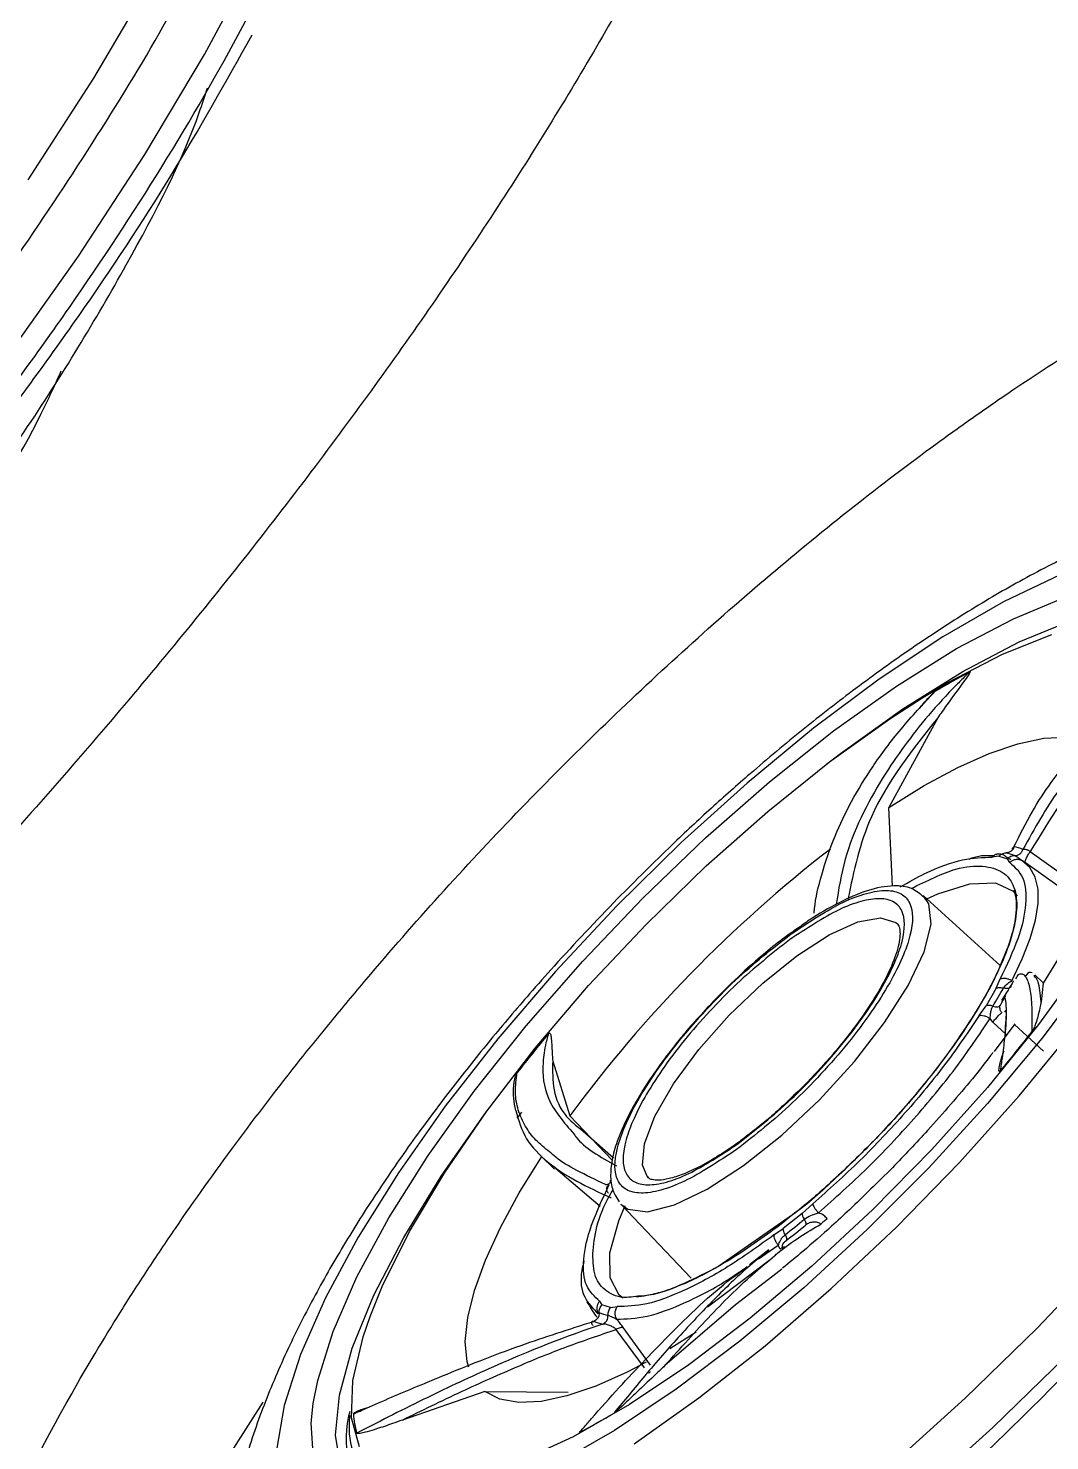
# Model space of a CAD drawing. Header units: inches. Extents: x 2 to 86, y -22 to 129.
# Drawn here: x 71.244 to 72.429, y 15.143 to 16.782 of the extents above; entities that cross this region are included whole.
import ezdxf

# ---------------------------------------------------------------- set-up
doc = ezdxf.new("R2010")
doc.units = ezdxf.units.IN
doc.header["$MEASUREMENT"] = 0
doc.layers.add('1', color=4, linetype='Continuous')
doc.layers.add('BDIM_CYAN', color=4, linetype='Continuous')

# ---------------------------------------------------------------- blocks, each defined once
blk = doc.blocks.new('2020 HS PILLOW')
at = {"layer": '1', "color": 2}
for points, knots in [([(5.8034, -0.0127), (5.5758, -0.0117), (5.1207, -0.0097), (4.4379, -0.0073), (3.7551, -0.0052), (3.0724, -0.0034), (2.3896, -0.0021), (1.7069, -0.001), (1.0241, -0.0003), (0.3414, 0), (-0.3414, 0), (-1.0241, -0.0003), (-1.7069, -0.001), (-2.3896, -0.0021), (-3.0724, -0.0034), (-3.7551, -0.0052), (-4.4379, -0.0073), (-5.1207, -0.0097), (-5.5758, -0.0117), (-5.8034, -0.0127)], [0, 0, 0, 0, 0.058824, 0.117648, 0.176472, 0.235295, 0.294119, 0.352942, 0.411765, 0.470588, 0.529412, 0.588235, 0.647058, 0.705881, 0.764705, 0.823528, 0.882352, 0.941176, 1, 1, 1, 1]), ([(5.8027, -0.0093), (4.0523, -0.005), (0.1838, 0.0045), (-3.6846, -0.0044), (-5.8027, -0.0093)], [0, 0, 0, 0, 0.452479, 1, 1, 1, 1]), ([(-5.1105, -0.9929), (-5.0125, -0.992), (-4.8162, -0.9901), (-4.5213, -0.9874), (-4.2256, -0.9849), (-3.929, -0.9826), (-3.6317, -0.9804), (-3.3335, -0.9784), (-3.0345, -0.9766), (-2.7347, -0.9749), (-2.4341, -0.9734), (-2.1327, -0.9721), (-1.8304, -0.9709), (-1.5274, -0.9699), (-1.2235, -0.9691), (-0.9188, -0.9685), (-0.6132, -0.968), (-0.3069, -0.9677), (0.0908, -0.9676), (0.5785, -0.9679), (1.1551, -0.9689), (1.7288, -0.9705), (2.2996, -0.9727), (2.8674, -0.9755), (3.4323, -0.979), (3.9943, -0.983), (4.5534, -0.9876), (4.9251, -0.9912), (5.1105, -0.9929)], [0, 0, 0, 0, 0.028776, 0.057631, 0.086566, 0.11558, 0.144673, 0.173846, 0.203098, 0.232429, 0.26184, 0.291331, 0.320902, 0.350552, 0.380282, 0.410091, 0.439981, 0.46995, 0.5, 0.556693, 0.613101, 0.669223, 0.725062, 0.780616, 0.835887, 0.890874, 0.945579, 1, 1, 1, 1]), ([(5.1101, -1.4421), (5.0128, -1.4412), (4.8181, -1.4394), (4.5261, -1.4369), (4.2341, -1.4345), (3.9421, -1.4324), (3.6501, -1.4303), (3.3581, -1.4285), (3.0661, -1.4267), (2.7741, -1.4252), (2.4821, -1.4238), (2.1901, -1.4225), (1.8981, -1.4214), (1.606, -1.4205), (1.314, -1.4197), (1.022, -1.4191), (0.73, -1.4186), (0.438, -1.4183), (0.146, -1.4182), (-0.146, -1.4182), (-0.438, -1.4183), (-0.73, -1.4186), (-1.022, -1.4191), (-1.314, -1.4197), (-1.606, -1.4205), (-1.8981, -1.4214), (-2.1901, -1.4225), (-2.4821, -1.4238), (-2.7741, -1.4252), (-3.0661, -1.4267), (-3.3581, -1.4285), (-3.6501, -1.4303), (-3.9421, -1.4324), (-4.2341, -1.4345), (-4.5261, -1.4369), (-4.8181, -1.4394), (-5.0128, -1.4412), (-5.1101, -1.4421)], [0, 0, 0, 0, 0.028576, 0.05715, 0.085725, 0.114298, 0.142871, 0.171443, 0.200015, 0.228587, 0.257158, 0.285728, 0.314298, 0.342868, 0.371438, 0.400008, 0.428577, 0.457146, 0.485715, 0.514285, 0.542854, 0.571423, 0.599992, 0.628562, 0.657132, 0.685702, 0.714272, 0.742842, 0.771413, 0.799985, 0.828557, 0.857129, 0.885702, 0.914275, 0.94285, 0.971424, 1, 1, 1, 1])]:
    blk.add_open_spline(points, degree=3, knots=knots, dxfattribs=at)
blk = doc.blocks.new('2020 RHYTHM')
at = {"layer": 'BDIM_CYAN', "color": 3}
for p, q in [((69.9253, 14.9964), (69.8686, 14.8925)), ((69.873, 14.8012), (69.8686, 14.8925)), ((69.9963, 14.8358), (69.9883, 14.8348)), ((69.9963, 14.8358), (70.0061, 14.8327)), ((70.0088, 14.8286), (70.0061, 14.8327)), ((70.0272, 14.8283), (70.0228, 14.8309)), ((70.0782, 14.792), (70.0272, 14.8283)), ((70.0326, 14.8412), (70.0851, 14.804)), ((69.9977, 14.7091), (69.9085, 14.7902)), ((69.8786, 14.7575), (69.8798, 14.7562)), ((70.0375, 14.6966), (70.0369, 14.6975)), ((70.0476, 14.6889), (70.0378, 14.6984)), ((69.9932, 14.6828), (69.9813, 14.6623)), ((69.9932, 14.6828), (69.9977, 14.6935)), ((70.0474, 14.6886), (70.0452, 14.6671)), ((69.9732, 14.651), (69.9813, 14.6623)), ((69.9893, 14.6436), (69.986, 14.6475)), ((69.9962, 14.6612), (69.9958, 14.6615)), ((70.0047, 14.6292), (69.9893, 14.6436)), ((70.0149, 14.6416), (69.9907, 14.6094)), ((70.0143, 14.6409), (70.0479, 14.6097)), ((69.4787, 14.5981), (69.4987, 14.5347)), ((69.548, 14.4831), (69.4987, 14.5347)), ((69.5173, 14.5144), (69.5494, 14.4861)), ((69.4646, 14.4889), (69.4808, 14.4729)), ((69.482, 14.4742), (69.5336, 14.4301)), ((69.59, 14.4628), (69.5882, 14.4647)), ((69.5579, 14.4323), (69.6394, 14.3464)), ((69.757, 14.4201), (69.6715, 14.3603)), ((69.7679, 14.4213), (69.7462, 14.4039)), ((69.7679, 14.4213), (69.7804, 14.4328)), ((69.7354, 14.3966), (69.7462, 14.4039)), ((69.7726, 14.409), (69.7748, 14.4099)), ((69.7294, 14.3792), (69.7068, 14.3621)), ((69.7175, 14.369), (69.7404, 14.3847)), ((69.7425, 14.3803), (69.7404, 14.3847)), ((69.6581, 14.3133), (69.731, 14.3682)), ((69.5332, 14.3198), (69.5359, 14.3157)), ((69.5315, 14.3054), (69.5327, 14.3066)), ((69.5457, 14.3126), (69.5359, 14.3157)), ((69.5457, 14.3126), (69.5537, 14.3136)), ((69.6908, 14.3156), (69.6089, 14.2451)), ((69.5854, 14.2423), (69.5525, 14.287)), ((69.5923, 14.2455), (69.5603, 14.2891)), ((69.645, 14.2838), (69.6145, 14.2647)), ((69.4002, 14.2152), (69.3044, 14.1819)), ((69.4002, 14.2152), (69.4965, 14.2143))]:
    blk.add_line(p, q, dxfattribs=at)
at = {"layer": 'BDIM_CYAN', "color": 3, "flags": 128}
for points in [[(68.8704, 15.6205), (68.9464, 15.7383), (69.0141, 15.8538), (69.0733, 15.9659), (69.1232, 16.0739), (69.1637, 16.177), (69.1944, 16.2744), (69.215, 16.3652), (69.2254, 16.4489), (69.2255, 16.5249), (69.2153, 16.5924), (69.1949, 16.651), (69.1645, 16.7004), (69.1242, 16.74), (69.0744, 16.7695), (69.0155, 16.7889), (68.9552, 16.7974)], [(68.8439, 15.4124), (68.9286, 15.5318), (69.0057, 15.6499), (69.0747, 15.7657), (69.1352, 15.8784), (69.1865, 15.9871), (69.2285, 16.091), (69.2606, 16.1893), (69.2827, 16.2811), (69.2947, 16.366), (69.2963, 16.4431), (69.2877, 16.5119), (69.2688, 16.5719), (69.2399, 16.6227), (69.2163, 16.6499)], [(70.4745, 15.2472), (70.5021, 15.2352), (70.5295, 15.2106), (70.5471, 15.1763), (70.5546, 15.1328), (70.5519, 15.0806), (70.5391, 15.0205), (70.5163, 14.9533), (70.4839, 14.8799), (70.4423, 14.8015), (70.3921, 14.7191), (70.3341, 14.6338), (70.2689, 14.5469), (70.1976, 14.4595), (70.1212, 14.373), (70.0406, 14.2884), (69.9571, 14.2071), (69.8718, 14.1301), (69.7859, 14.0585), (69.7007, 13.9934), (69.6172, 13.9356), (69.5367, 13.886)], [(69.5731, 14.1544), (69.6483, 14.2075), (69.725, 14.2678), (69.8019, 14.3343), (69.8775, 14.4056), (69.9506, 14.4806), (70.0198, 14.558), (70.0839, 14.6362)], [(70.0673, 15.1622), (70.0017, 15.1309), (69.9313, 15.0903), (69.8574, 15.0411), (69.7812, 14.9843), (69.7043, 14.9208), (69.6279, 14.8517), (69.5533, 14.7784), (69.482, 14.702), (69.4152, 14.6241), (69.3541, 14.5458), (69.2997, 14.4688), (69.2531, 14.3942), (69.2151, 14.3236), (69.1863, 14.258), (69.1673, 14.1988), (69.1584, 14.1468)], [(69.9472, 15.0767), (70.013, 15.1113), (70.0733, 15.1362), (70.1269, 15.151), (70.1728, 15.1552), (70.2102, 15.1489), (70.2382, 15.1322), (70.2564, 15.1054), (70.2643, 15.069), (70.2647, 15.0568)], [(69.7963, 14.9427), (69.8124, 14.9551), (69.8848, 15.0068), (69.9544, 15.0503), (70.0196, 15.0846), (70.0793, 15.109), (70.1322, 15.1231), (70.1771, 15.1265), (70.2133, 15.1191), (70.2305, 15.1096)], [(69.9082, 15.02), (69.9372, 15.0373), (70.0003, 15.0701), (70.0577, 15.093)], [(70.0947, 14.7129), (70.0421, 14.6407), (69.9829, 14.5678), (69.9185, 14.4957), (69.8502, 14.4261), (69.7794, 14.3603), (69.7078, 14.2999), (69.6367, 14.246), (69.5677, 14.1998), (69.5023, 14.1624), (69.4419, 14.1345)], [(69.2545, 14.1507), (69.2455, 14.1846), (69.247, 14.2276), (69.2589, 14.2786), (69.2669, 14.302)], [(69.201, 14.2012), (69.2062, 14.2278), (69.224, 14.2847), (69.2517, 14.348), (69.2888, 14.4165), (69.3344, 14.4887), (69.3878, 14.5634), (69.4479, 14.6391), (69.5135, 14.7142), (69.5833, 14.7874), (69.6561, 14.8572), (69.7303, 14.9222), (69.8045, 14.9812), (69.8773, 15.033), (69.9472, 15.0767)], [(70.2647, 15.0568), (70.2619, 15.0237), (70.2492, 14.9704), (70.2264, 14.9101), (70.1939, 14.8441), (70.1525, 14.7736), (70.1028, 14.6999), (70.046, 14.6246), (69.983, 14.549), (69.9151, 14.4746), (69.8436, 14.403), (69.77, 14.3354), (69.6956, 14.2733), (69.6219, 14.2177), (69.5504, 14.1699), (69.4823, 14.1306), (69.4191, 14.1008), (69.362, 14.0809), (69.3121, 14.0714), (69.277, 14.0714)], [(69.2669, 14.302), (69.281, 14.3367), (69.3127, 14.4006), (69.3535, 14.469), (69.4024, 14.5403), (69.4585, 14.6131), (69.5204, 14.6858), (69.587, 14.7568), (69.6567, 14.8247), (69.7281, 14.8879), (69.7997, 14.9453), (69.8699, 14.9954), (69.9082, 15.02)], [(69.8686, 14.8925), (69.9096, 14.9178), (69.9485, 14.9387), (69.985, 14.955), (70.0183, 14.9664), (70.0482, 14.9727), (70.0743, 14.974), (70.0961, 14.9701), (70.0978, 14.9695)], [(70.1267, 14.9459), (70.134, 14.9269), (70.1362, 14.9033), (70.1334, 14.8756), (70.1256, 14.844), (70.1129, 14.809), (70.0955, 14.7711), (70.0735, 14.7308), (70.0474, 14.6886)], [(69.5634, 13.848), (69.6449, 13.8983), (69.7294, 13.9568), (69.8158, 14.0228), (69.9028, 14.0953), (69.9892, 14.1733), (70.0737, 14.2557), (70.1553, 14.3413), (70.2328, 14.429), (70.305, 14.5175), (70.371, 14.6055), (70.4298, 14.6919), (70.4807, 14.7754), (70.5228, 14.8549), (70.5386, 14.8887)], [(70.0113, 14.6914), (70.0234, 14.7167), (70.0326, 14.7403), (70.0387, 14.7618), (70.0418, 14.781), (70.0417, 14.7977), (70.0385, 14.8117), (70.0321, 14.8228), (70.0228, 14.8309)], [(69.9126, 14.7865), (69.9253, 14.7921), (69.9627, 14.8038), (69.9924, 14.8049), (70.0129, 14.7954), (70.0176, 14.7899)], [(69.5579, 14.4323), (69.5657, 14.4267), (69.5886, 14.4236), (69.6199, 14.4314), (69.6578, 14.4496), (69.7001, 14.4771), (69.7444, 14.5124), (69.7881, 14.5534), (69.8286, 14.5978), (69.8636, 14.6429), (69.8911, 14.6861), (69.9094, 14.7249), (69.9176, 14.7571), (69.915, 14.7808), (69.9085, 14.7902)], [(69.5882, 14.4647), (69.5829, 14.4776), (69.5851, 14.5023), (69.5973, 14.5344), (69.6189, 14.5717), (69.6483, 14.6117), (69.6836, 14.6515), (69.7223, 14.6886), (69.7618, 14.7203), (69.7994, 14.7446), (69.8326, 14.7597), (69.859, 14.7646), (69.8769, 14.759), (69.8786, 14.7575)], [(69.2526, 14.0956), (69.2497, 14.0984), (69.2332, 14.1265), (69.227, 14.1642), (69.2314, 14.2108), (69.2463, 14.2654), (69.2713, 14.3267), (69.3059, 14.3936), (69.3495, 14.4646), (69.4011, 14.5385), (69.4032, 14.5413)], [(69.4427, 14.5389), (69.4394, 14.5347), (69.4371, 14.5319)], [(69.3813, 14.2431), (69.3796, 14.2494), (69.3774, 14.273), (69.3802, 14.3007), (69.388, 14.3323), (69.4007, 14.3673), (69.4181, 14.4052), (69.44, 14.4455), (69.4662, 14.4877)], [(69.5605, 14.3232), (69.5558, 14.3269), (69.5452, 14.3467), (69.5451, 14.3758), (69.5555, 14.4131), (69.5629, 14.4308)], [(69.7445, 14.3571), (69.7342, 14.3489), (69.6908, 14.3156)], [(69.587, 14.249), (69.565, 14.2376), (69.5286, 14.2213), (69.4952, 14.2099), (69.4653, 14.2036), (69.4393, 14.2023), (69.4175, 14.2062), (69.4002, 14.2152)], [(69.1425, 14.2027), (69.1086, 14.1493), (69.0535, 14.055), (69.0073, 13.9652), (68.9703, 13.8805), (68.9431, 13.8021), (68.9258, 13.7306), (68.9187, 13.6669), (68.9219, 13.6116), (68.9352, 13.5654), (68.9587, 13.5286), (68.9758, 13.5126)], [(69.277, 14.0714), (69.2704, 14.0724), (69.2376, 14.0839), (69.2145, 14.1057), (69.2014, 14.1374), (69.1986, 14.1784), (69.201, 14.2012)]]:
    blk.add_lwpolyline(points, dxfattribs=at)
at = {"layer": 'BDIM_CYAN', "color": 3}
for centre, radius, start, end in [((70.4058, 14.215), 0.9451, 117.9856, 120.7861), ((70.7565, 13.6092), 1.5616, 127.7362, 143.6538), ((70.004, 14.7977), 0.0502, 66.4043, 78.8627), ((69.9952, 14.792), 0.0486, 66.4041, 78.8628), ((69.4861, 14.9673), 0.5886, 328.7523, 331.1131), ((69.4567, 14.9914), 0.6329, 328.7761, 329.9302), ((68.5601, 15.7818), 1.8696, 320.2766, 322.0534), ((70.9119, 13.4352), 1.8696, 140.2766, 142.0536), ((69.1617, 15.1504), 0.9549, 307.9028, 309.6127), ((69.1433, 15.1677), 0.986, 307.9028, 309.6127), ((69.7483, 14.3739), 0.00858, 91.4459, 132.1608), ((69.5522, 14.3511), 0.0486, 246.4041, 258.8628), ((69.5465, 14.3425), 0.0502, 246.4042, 258.8627), ((69.3629, 14.1593), 0.1239, 164.7437, 217.6553), ((69.3617, 14.1971), 0.1144, 184.0783, 195.5309), ((69.0662, 15.002), 0.9451, 297.9856, 300.7858), ((69.3417, 14.1743), 0.0992, 172.6271, 221.2527)]:
    blk.add_arc(centre, radius, start, end, dxfattribs=at)
for points, knots in [([(68.511, 16.7307), (68.5368, 16.7462), (68.6289, 16.8017), (68.7803, 16.8772), (68.9623, 16.956), (69.1321, 17.0124), (69.2875, 17.0463), (69.427, 17.0576), (69.5488, 17.0464), (69.6506, 17.012), (69.7319, 16.9555), (69.7915, 16.8777), (69.828, 16.7786), (69.8415, 16.6602), (69.8319, 16.524), (69.7985, 16.3712), (69.7427, 16.2041), (69.6654, 16.0251), (69.5671, 15.8363), (69.4501, 15.6403), (69.3161, 15.4398), (69.1668, 15.2375), (69.0048, 15.0359), (68.8318, 14.8371), (68.6499, 14.6438), (68.4615, 14.4582), (68.3036, 14.3135), (68.2092, 14.2328), (68.1797, 14.2076)], [0, 0, 0, 0, 0.0157, 0.056129, 0.096686, 0.137114, 0.177631, 0.218277, 0.258795, 0.299401, 0.340137, 0.380744, 0.421438, 0.462263, 0.502956, 0.543546, 0.584266, 0.624853, 0.665017, 0.705312, 0.745473, 0.785012, 0.824678, 0.864217, 0.903461, 0.942829, 0.982074, 1, 1, 1, 1]), ([(67.1305, 14.0024), (67.1375, 14.0039), (67.1863, 14.0144), (67.2909, 14.0543), (67.4318, 14.1185), (67.5706, 14.195), (67.7023, 14.2769), (67.8378, 14.3704), (67.9757, 14.4748), (68.1135, 14.5882), (68.2488, 14.7087), (68.3802, 14.8348), (68.5183, 14.9771), (68.6593, 15.1351), (68.7976, 15.3054), (68.9205, 15.4727), (69.0291, 15.6379), (69.1234, 15.8015), (69.1951, 15.949), (69.246, 16.0782), (69.2802, 16.1898), (69.2994, 16.2919), (69.307, 16.3579), (69.3043, 16.3861), (69.3042, 16.387)], [0, 0, 0, 0, 0.009348, 0.065012, 0.122243, 0.16698, 0.211722, 0.257411, 0.303105, 0.348794, 0.394488, 0.439225, 0.483967, 0.541193, 0.596858, 0.650851, 0.70484, 0.760505, 0.817736, 0.862473, 0.907215, 0.952904, 0.998598, 1, 1, 1, 1]), ([(67.9335, 14.5508), (67.9877, 14.5953), (68.0979, 14.6858), (68.2626, 14.838), (68.4129, 14.9892), (68.5461, 15.135), (68.6624, 15.2719), (68.7715, 15.411), (68.8725, 15.551), (68.9621, 15.6887), (69.0193, 15.7826), (69.043, 15.8286), (69.0444, 15.8313)], [0, 0, 0, 0, 0.12216, 0.248108, 0.377601, 0.478825, 0.580061, 0.683439, 0.786829, 0.890207, 0.993597, 1, 1, 1, 1]), ([(67.5798, 14.1855), (67.5804, 14.1859), (67.6232, 14.2094), (67.7132, 14.2675), (67.8483, 14.3598), (67.9862, 14.4646), (68.124, 14.5779), (68.2593, 14.6984), (68.3907, 14.8245), (68.5288, 14.9668), (68.6698, 15.1248), (68.8081, 15.2951), (68.9308, 15.4623), (69.0404, 15.6279), (69.0998, 15.7344), (69.13, 15.7885)], [0, 0, 0, 0, 0.001161, 0.076457, 0.153346, 0.230245, 0.307134, 0.384032, 0.45932, 0.534616, 0.630921, 0.7246, 0.815464, 0.906321, 1, 1, 1, 1]), ([(67.5985, 14.2139), (67.6176, 14.2213), (67.6754, 14.2437), (67.801, 14.31), (67.975, 14.4188), (68.1745, 14.5705), (68.3697, 14.7433), (68.5547, 14.9316), (68.7234, 15.129), (68.8708, 15.3292), (68.9865, 15.5209), (69.0553, 15.655), (69.0752, 15.7176), (69.0782, 15.7271)], [0, 0, 0, 0, 0.036984, 0.11183, 0.222966, 0.332894, 0.44166, 0.550035, 0.658511, 0.767108, 0.875846, 0.981207, 1, 1, 1, 1]), ([(68.7603, 13.6318), (68.7555, 13.6469), (68.7522, 13.6633), (68.7494, 13.69), (68.7489, 13.6992), (68.7484, 13.7184), (68.7486, 13.7283), (68.7512, 13.7795), (68.7591, 13.8248), (68.7795, 13.8987), (68.7877, 13.9244), (68.807, 13.9779), (68.8182, 14.0058), (68.8556, 14.0913), (68.8857, 14.1507), (68.9384, 14.2434), (68.9572, 14.2748), (68.9874, 14.323), (68.9978, 14.3392), (69.0191, 14.3716), (69.03, 14.3879), (69.0857, 14.4692), (69.1341, 14.5346), (69.1994, 14.6168), (69.2128, 14.6332), (69.2399, 14.6662), (69.2537, 14.6828), (69.2957, 14.7321), (69.3242, 14.7646), (69.4115, 14.8608), (69.4718, 14.9232), (69.5656, 15.0142), (69.5975, 15.0442), (69.6612, 15.1021), (69.6931, 15.1301), (69.7889, 15.2116), (69.853, 15.2624), (69.9333, 15.3214), (69.9493, 15.3329), (69.9811, 15.3553), (69.9968, 15.3662), (70.0438, 15.3979), (70.1054, 15.4376), (70.1653, 15.4725), (70.2094, 15.4967), (70.2241, 15.5045), (70.253, 15.5194), (70.2674, 15.5266), (70.338, 15.5604), (70.3908, 15.5816), (70.4647, 15.6048), (70.4884, 15.6111), (70.5225, 15.6184), (70.5337, 15.6205), (70.5554, 15.6238), (70.566, 15.6251), (70.6171, 15.6297), (70.653, 15.6275), (70.6994, 15.6152), (70.7136, 15.6097), (70.7394, 15.5955), (70.7508, 15.587), (70.7806, 15.5574), (70.7948, 15.5322), (70.8052, 15.4938), (70.8069, 15.4858), (70.8096, 15.469), (70.8106, 15.4603), (70.8123, 15.4333), (70.812, 15.4142), (70.8066, 15.3536), (70.7971, 15.3087), (70.7777, 15.247), (70.7735, 15.2343), (70.7643, 15.2086), (70.7593, 15.1955), (70.7433, 15.1557), (70.7313, 15.1283), (70.7044, 15.0718), (70.6895, 15.0427), (70.6574, 14.9835), (70.6401, 14.9534), (70.5847, 14.8619), (70.5432, 14.7991), (70.4853, 14.7182), (70.4734, 14.7019), (70.4492, 14.6693), (70.4369, 14.653), (70.3994, 14.6043), (70.3736, 14.5718), (70.3205, 14.5069), (70.2931, 14.4745), (70.2508, 14.4259), (70.2365, 14.4097), (70.2075, 14.3774), (70.1928, 14.3612), (70.1186, 14.2807), (70.0578, 14.2186), (69.9647, 14.1285), (69.9333, 14.0991), (69.8698, 14.0412), (69.8376, 14.0127), (69.7419, 13.9306), (69.6788, 13.8798), (69.5849, 13.8095), (69.5538, 13.787), (69.4918, 13.7441), (69.4613, 13.7239), (69.3719, 13.6674), (69.3148, 13.635), (69.2464, 13.601), (69.2329, 13.5945), (69.2062, 13.5822), (69.1929, 13.5764), (69.1542, 13.5603), (69.1294, 13.551), (69.058, 13.5277), (69.0143, 13.518), (68.9648, 13.5136), (68.9551, 13.5131), (68.9364, 13.5128), (68.9274, 13.5131), (68.9014, 13.5151), (68.8853, 13.5179), (68.8705, 13.5222)], [0, 0, 0, 0, 0.015625, 0.015625, 0.023437, 0.023437, 0.03125, 0.03125, 0.0625, 0.0625, 0.078125, 0.078125, 0.09375, 0.09375, 0.125, 0.125, 0.140625, 0.140625, 0.148437, 0.148437, 0.15625, 0.15625, 0.1875, 0.1875, 0.195312, 0.195312, 0.203125, 0.203125, 0.21875, 0.21875, 0.25, 0.25, 0.265625, 0.265625, 0.28125, 0.28125, 0.3125, 0.3125, 0.320312, 0.320312, 0.328125, 0.328125, 0.34375, 0.359375, 0.359375, 0.367188, 0.367188, 0.375, 0.375, 0.40625, 0.40625, 0.421875, 0.421875, 0.429688, 0.429688, 0.4375, 0.4375, 0.46875, 0.46875, 0.484375, 0.484375, 0.5, 0.5, 0.53125, 0.53125, 0.539063, 0.539063, 0.546875, 0.546875, 0.5625, 0.5625, 0.59375, 0.59375, 0.601563, 0.601563, 0.609375, 0.609375, 0.625, 0.625, 0.640625, 0.640625, 0.65625, 0.65625, 0.6875, 0.6875, 0.695313, 0.695313, 0.703125, 0.703125, 0.71875, 0.71875, 0.734375, 0.734375, 0.742188, 0.742188, 0.75, 0.75, 0.78125, 0.78125, 0.796875, 0.796875, 0.8125, 0.8125, 0.84375, 0.84375, 0.859375, 0.859375, 0.875, 0.875, 0.90625, 0.90625, 0.914063, 0.914063, 0.921875, 0.921875, 0.9375, 0.9375, 0.96875, 0.96875, 0.976563, 0.976563, 0.984375, 0.984375, 1, 1, 1, 1]), ([(68.2342, 14.577), (68.2861, 14.6218), (68.3899, 14.7114), (68.5387, 14.8655), (68.6755, 15.0269), (68.7926, 15.1903), (68.8718, 15.3168), (68.9013, 15.3826), (68.9087, 15.399)], [0, 0, 0, 0, 0.187557, 0.375114, 0.562671, 0.750228, 0.937785, 1, 1, 1, 1]), ([(70.4805, 15.2453), (70.4675, 15.249), (70.4388, 15.2571), (70.3862, 15.2623), (70.3194, 15.2603), (70.2434, 15.2471), (70.1652, 15.2229), (70.0927, 15.1925), (70.0253, 15.1582), (69.9605, 15.1204), (69.8957, 15.0781), (69.8317, 15.0321), (69.769, 14.9833), (69.713, 14.9365), (69.6623, 14.8915), (69.6107, 14.8436), (69.575, 14.8077), (69.554, 14.7867)], [0, 0, 0, 0, 0.047081, 0.103943, 0.167396, 0.252983, 0.339485, 0.419897, 0.492057, 0.561448, 0.632063, 0.701276, 0.766309, 0.831956, 0.880159, 0.929741, 1, 1, 1, 1]), ([(69.9623, 15.0496), (69.9617, 15.049), (69.96, 15.0473), (69.9549, 15.0424), (69.939, 15.0267), (69.9045, 14.9892), (69.8563, 14.923), (69.8186, 14.8482), (69.8103, 14.7976), (69.8075, 14.7801)], [0, 0, 0, 0, 0.008063, 0.021539, 0.064567, 0.211499, 0.486341, 0.822352, 1, 1, 1, 1]), ([(69.9623, 15.0496), (69.9624, 15.0496), (69.9626, 15.0497), (69.9628, 15.0497), (69.9629, 15.0496), (69.9628, 15.0494), (69.9626, 15.0487), (69.9607, 15.0456), (69.9517, 15.033), (69.9391, 15.0162), (69.9288, 15.0014), (69.9253, 14.9964)], [0, 0, 0, 0, 0.0054864, 0.0110267, 0.0160424, 0.0215241, 0.0308969, 0.0601677, 0.194769, 0.7287144, 1, 1, 1, 1]), ([(70.0137, 14.8469), (70.0205, 14.8605), (70.0335, 14.8868), (70.0579, 14.9237), (70.0843, 14.9566), (70.1138, 14.9859), (70.1584, 15.0225), (70.1949, 15.0389), (70.2206, 15.0505)], [0, 0, 0, 0, 0.134858, 0.259599, 0.404069, 0.533562, 0.672142, 1, 1, 1, 1]), ([(69.7819, 14.7699), (69.7821, 14.7716), (69.7833, 14.7864), (69.7908, 14.8164), (69.8047, 14.858), (69.8249, 14.9), (69.8503, 14.9416), (69.8824, 14.9847), (69.9086, 15.0126), (69.9221, 15.0269)], [0, 0, 0, 0, 0.017534, 0.1607, 0.326786, 0.47722, 0.63429, 0.81239, 1, 1, 1, 1]), ([(69.9042, 15.0071), (69.9052, 15.0084), (69.9083, 15.0124), (69.913, 15.0177), (69.9174, 15.0226), (69.92, 15.0252), (69.9214, 15.0264), (69.922, 15.0268), (69.9221, 15.0269)], [0, 0, 0, 0, 0.177407, 0.564072, 0.787117, 0.910942, 0.977644, 1, 1, 1, 1]), ([(70.2245, 15.028), (70.2239, 15.0279), (70.2225, 15.0275), (70.2182, 15.0262), (70.2047, 15.0219), (70.1736, 15.0092), (70.1234, 14.9774), (70.067, 14.921), (70.0375, 14.8678), (70.0241, 14.8437)], [0, 0, 0, 0, 0.007325, 0.019566, 0.058651, 0.192116, 0.441769, 0.746986, 1, 1, 1, 1]), ([(69.9253, 14.9964), (69.8958, 14.9592), (69.8439, 14.8939), (69.828, 14.8187), (69.8212, 14.7862)], [0, 0, 0, 0, 0.5686372, 1, 1, 1, 1]), ([(70.1872, 15.0026), (70.1581, 14.9858), (70.0994, 14.9519), (70.055, 14.8783), (70.0326, 14.8412)], [0, 0, 0, 0, 0.495173, 1, 1, 1, 1]), ([(70.012, 14.8436), (70.012, 14.8441), (70.0121, 14.8456), (70.0131, 14.8464), (70.0137, 14.8469)], [0, 0, 0, 0, 0.363858, 1, 1, 1, 1]), ([(70.0241, 14.8437), (70.0246, 14.8439), (70.0256, 14.8442), (70.0274, 14.844), (70.0291, 14.8435), (70.0303, 14.8429), (70.0315, 14.8421), (70.0322, 14.8415), (70.0326, 14.8412)], [0, 0, 0, 0, 0.277554, 0.532524, 0.651828, 0.767234, 0.882133, 1, 1, 1, 1]), ([(69.8819, 14.8004), (69.8916, 14.8058), (69.9184, 14.821), (69.9557, 14.8338), (69.9775, 14.8345), (69.9883, 14.8348)], [0, 0, 0, 0, 0.2231896, 0.6162379, 1, 1, 1, 1]), ([(69.99, 14.8362), (69.9828, 14.8367), (69.9746, 14.8372), (69.9629, 14.8328), (69.9613, 14.8322)], [0, 0, 0, 0, 0.868267, 1, 1, 1, 1]), ([(70.0088, 14.8286), (70.0147, 14.8233), (70.0265, 14.8125), (70.029, 14.7817), (70.0207, 14.7422), (70.0053, 14.7096), (69.9977, 14.6935)], [0, 0, 0, 0, 0.247012, 0.5, 0.752988, 1, 1, 1, 1]), ([(70.01, 14.8316), (70.0084, 14.8326), (70.005, 14.8347), (70.0028, 14.8365), (70.0016, 14.8374)], [0, 0, 0, 0, 0.459354, 1, 1, 1, 1]), ([(70.0147, 14.8366), (70.0158, 14.8367), (70.018, 14.8369), (70.0208, 14.8386), (70.023, 14.8409), (70.0237, 14.8428), (70.0241, 14.8437)], [0, 0, 0, 0, 0.266689, 0.531115, 0.778754, 1, 1, 1, 1]), ([(70.0228, 14.8309), (70.0221, 14.8314), (70.0214, 14.8319), (70.0204, 14.8327), (70.0196, 14.8333), (70.0173, 14.8351), (70.0158, 14.8359), (70.0147, 14.8366)], [0, 0, 0, 0, 0.2290799, 0.2570552, 0.3066793, 0.4853563, 1, 1, 1, 1]), ([(70.0272, 14.8283), (70.027, 14.8285), (70.0268, 14.8287), (70.0268, 14.8297), (70.0271, 14.8312), (70.0279, 14.8331), (70.0289, 14.8353), (70.0301, 14.8375), (70.0313, 14.8395), (70.0322, 14.8407), (70.0326, 14.8412)], [0, 0, 0, 0, 0.11221, 0.235183, 0.36644, 0.502102, 0.63743, 0.767756, 0.889371, 1, 1, 1, 1]), ([(69.8944, 14.7984), (69.9127, 14.8074), (69.9454, 14.8235), (69.9788, 14.8256), (70.0021, 14.819), (70.0153, 14.8015), (70.0193, 14.7674), (70.0013, 14.7071), (69.9558, 14.6308), (69.9055, 14.5654), (69.8603, 14.514), (69.8116, 14.4666), (69.7759, 14.4332), (69.7584, 14.4211), (69.757, 14.4201)], [0, 0, 0, 0, 0.096725, 0.172698, 0.250283, 0.327869, 0.403842, 0.544974, 0.686105, 0.762078, 0.839664, 0.917249, 0.993222, 1, 1, 1, 1]), ([(69.7552, 14.7458), (69.7761, 14.7596), (69.8083, 14.7809), (69.8438, 14.7939), (69.8669, 14.7975), (69.8838, 14.7934), (69.8969, 14.7792), (69.8972, 14.7468), (69.8767, 14.6993), (69.8489, 14.6553), (69.8218, 14.6192), (69.7906, 14.5834), (69.7471, 14.5391), (69.7137, 14.5127), (69.6919, 14.4956)], [0, 0, 0, 0, 0.119728, 0.18418, 0.25, 0.31582, 0.380272, 0.5, 0.619728, 0.68418, 0.75, 0.81582, 0.880272, 1, 1, 1, 1]), ([(69.9093, 14.7883), (69.9048, 14.7921), (69.8951, 14.8004), (69.8724, 14.8026), (69.8447, 14.7975), (69.8113, 14.7829), (69.7832, 14.7669), (69.7668, 14.755), (69.762, 14.7516)], [0, 0, 0, 0, 0.140951, 0.305206, 0.523391, 0.735731, 0.923779, 1, 1, 1, 1]), ([(70.0135, 14.7964), (70.0135, 14.7965), (70.0131, 14.7971), (70.0156, 14.7912), (70.0167, 14.7814), (70.0159, 14.7636), (70.0108, 14.7398), (70.0016, 14.7181), (69.9973, 14.708)], [0, 0, 0, 0, 0.015931, 0.124567, 0.293089, 0.465497, 0.751148, 1, 1, 1, 1]), ([(69.554, 14.7867), (69.5292, 14.7608), (69.4943, 14.7244), (69.4457, 14.6694), (69.406, 14.6227), (69.3616, 14.567), (69.3183, 14.5092), (69.2766, 14.4491), (69.2377, 14.388), (69.2024, 14.3264), (69.1705, 14.2635), (69.1428, 14.1988), (69.1197, 14.131), (69.1031, 14.0604), (69.0951, 13.989), (69.0974, 13.9229), (69.1058, 13.8782), (69.1131, 13.8562), (69.1148, 13.8509)], [0, 0, 0, 0, 0.085042, 0.119199, 0.175495, 0.233034, 0.29391, 0.357074, 0.42226, 0.488396, 0.555621, 0.626926, 0.699996, 0.775538, 0.85041, 0.919152, 0.980417, 1, 1, 1, 1]), ([(69.6936, 14.5024), (69.7142, 14.5186), (69.7458, 14.5436), (69.7869, 14.5854), (69.8164, 14.6193), (69.8421, 14.6534), (69.8684, 14.695), (69.8878, 14.7399), (69.8875, 14.7705), (69.8751, 14.784), (69.859, 14.7878), (69.8372, 14.7845), (69.8036, 14.7721), (69.7732, 14.752), (69.7534, 14.739)], [0, 0, 0, 0, 0.119728, 0.18418, 0.25, 0.31582, 0.380272, 0.5, 0.619728, 0.68418, 0.75, 0.81582, 0.880272, 1, 1, 1, 1]), ([(69.6919, 14.4956), (69.671, 14.4818), (69.6388, 14.4605), (69.6033, 14.4475), (69.5802, 14.4439), (69.5633, 14.448), (69.5501, 14.4622), (69.5498, 14.4946), (69.5703, 14.5421), (69.5982, 14.5861), (69.6253, 14.6222), (69.6565, 14.658), (69.6999, 14.7023), (69.7334, 14.7287), (69.7552, 14.7458)], [0, 0, 0, 0, 0.119728, 0.18418, 0.25, 0.31582, 0.380272, 0.5, 0.619728, 0.68418, 0.75, 0.81582, 0.880272, 1, 1, 1, 1]), ([(69.762, 14.7516), (69.7573, 14.7484), (69.7454, 14.7402), (69.7251, 14.7238), (69.6989, 14.7012), (69.6807, 14.6832), (69.6702, 14.6729)], [0, 0, 0, 0, 0.1550941, 0.3917811, 0.6529159, 1, 1, 1, 1]), ([(69.8789, 14.7565), (69.8797, 14.7556), (69.8816, 14.7534), (69.882, 14.738), (69.8744, 14.7132), (69.8603, 14.6845), (69.8431, 14.6571), (69.8254, 14.6327), (69.8032, 14.6048), (69.7847, 14.5851), (69.7728, 14.5724)], [0, 0, 0, 0, 0.109073, 0.254285, 0.402697, 0.542484, 0.661165, 0.75437, 0.842896, 1, 1, 1, 1]), ([(69.7534, 14.739), (69.7329, 14.7228), (69.7012, 14.6978), (69.6602, 14.656), (69.6306, 14.6221), (69.605, 14.588), (69.5787, 14.5464), (69.5593, 14.5015), (69.5596, 14.4709), (69.572, 14.4574), (69.588, 14.4536), (69.6098, 14.4569), (69.6434, 14.4693), (69.6739, 14.4894), (69.6936, 14.5024)], [0, 0, 0, 0, 0.119728, 0.18418, 0.25, 0.31582, 0.380272, 0.5, 0.619728, 0.68418, 0.75, 0.81582, 0.880272, 1, 1, 1, 1]), ([(69.9973, 14.708), (69.9966, 14.7062), (69.9907, 14.6912), (69.9731, 14.6605), (69.9473, 14.6208), (69.9222, 14.5871), (69.8978, 14.5571), (69.873, 14.5287), (69.8548, 14.5097), (69.8461, 14.5007)], [0, 0, 0, 0, 0.031704, 0.2599, 0.453455, 0.604528, 0.727184, 0.869473, 1, 1, 1, 1]), ([(70.0158, 14.6935), (70.0169, 14.6955), (70.0191, 14.6997), (70.0225, 14.6996), (70.0249, 14.6992), (70.0259, 14.6976), (70.026, 14.6974)], [0, 0, 0, 0, 0.302913, 0.635602, 0.966104, 1, 1, 1, 1]), ([(70.026, 14.6974), (70.0269, 14.6963), (70.0296, 14.6929), (70.0329, 14.6805), (70.0348, 14.6595), (70.0346, 14.6409), (70.0345, 14.6321)], [0, 0, 0, 0, 0.1429428, 0.4420485, 0.7348435, 1, 1, 1, 1]), ([(70.0349, 14.7005), (70.0324, 14.7012), (70.0299, 14.7018), (70.0276, 14.6971), (70.0276, 14.697)], [0, 0, 0, 0, 0.983546, 1, 1, 1, 1]), ([(70.0452, 14.6671), (70.0444, 14.6761), (70.0429, 14.6911), (70.039, 14.695), (70.0375, 14.6966)], [0, 0, 0, 0, 0.603725, 1, 1, 1, 1]), ([(70.0132, 14.6914), (70.013, 14.6911), (70.01, 14.6856), (70.0045, 14.677), (69.9992, 14.6687)], [0, 0, 0, 0, 0.048002, 1, 1, 1, 1]), ([(70.0015, 14.6829), (70.0031, 14.6849), (70.0059, 14.6884), (70.0097, 14.6905), (70.0113, 14.6914)], [0, 0, 0, 0, 0.571404, 1, 1, 1, 1]), ([(69.6702, 14.6729), (69.6572, 14.659), (69.6391, 14.6398), (69.6157, 14.6109), (69.5981, 14.5874), (69.5806, 14.5607), (69.5661, 14.5349), (69.5551, 14.5106), (69.5481, 14.4885), (69.5453, 14.4685), (69.5465, 14.4501), (69.5527, 14.44), (69.5557, 14.4351)], [0, 0, 0, 0, 0.15295, 0.212671, 0.309929, 0.406933, 0.507157, 0.607418, 0.706826, 0.80537, 0.904241, 1, 1, 1, 1]), ([(69.9981, 14.587), (69.9982, 14.5875), (69.9984, 14.5888), (69.999, 14.5927), (70.0007, 14.6047), (70.0039, 14.6297), (70.006, 14.6597), (70.0035, 14.6753), (70.001, 14.6695), (70.0004, 14.668)], [0, 0, 0, 0, 0.008565, 0.022879, 0.068582, 0.224648, 0.516576, 0.873477, 1, 1, 1, 1]), ([(70.0452, 14.6671), (70.0449, 14.6655), (70.0442, 14.661), (70.0424, 14.6533), (70.0402, 14.6454), (70.0379, 14.6391), (70.0367, 14.6353), (70.0347, 14.6324), (70.0345, 14.6321)], [0, 0, 0, 0, 0.191797, 0.519052, 0.729035, 0.856173, 0.983899, 1, 1, 1, 1]), ([(69.9732, 14.651), (69.961, 14.6327), (69.9362, 14.5958), (69.8885, 14.5383), (69.8359, 14.4823), (69.7988, 14.4492), (69.7804, 14.4328)], [0, 0, 0, 0, 0.247011, 0.5, 0.752989, 1, 1, 1, 1]), ([(69.7869, 14.4222), (69.8061, 14.4393), (69.8444, 14.4735), (69.8985, 14.5311), (69.9476, 14.5903), (69.9732, 14.6284), (69.986, 14.6475)], [0, 0, 0, 0, 0.25, 0.5, 0.75, 1, 1, 1, 1]), ([(69.9893, 14.6619), (69.9885, 14.6622), (69.987, 14.6627), (69.9848, 14.6629), (69.9829, 14.6629), (69.9818, 14.6625), (69.9813, 14.6623)], [0, 0, 0, 0, 0.257259, 0.51339, 0.762603, 1, 1, 1, 1]), ([(69.986, 14.6475), (69.9862, 14.6486), (69.9864, 14.6501), (69.9866, 14.6526), (69.9869, 14.6553), (69.9876, 14.6587), (69.9888, 14.6609), (69.9893, 14.6619)], [0, 0, 0, 0, 0.224307, 0.303573, 0.473827, 0.745729, 1, 1, 1, 1]), ([(69.9893, 14.6619), (69.9904, 14.6616), (69.9924, 14.661), (69.995, 14.6612), (69.997, 14.6619), (69.9976, 14.6629), (69.9979, 14.6633)], [0, 0, 0, 0, 0.266689, 0.531115, 0.778754, 1, 1, 1, 1]), ([(69.9893, 14.6436), (69.9897, 14.6441), (69.9905, 14.6451), (69.9921, 14.6469), (69.9938, 14.6488), (69.9956, 14.6507), (69.9971, 14.6522), (69.9984, 14.6534), (69.9993, 14.6542), (69.9996, 14.6543), (69.9998, 14.6544)], [0, 0, 0, 0, 0.112211, 0.235183, 0.366441, 0.502102, 0.637431, 0.767756, 0.88937, 1, 1, 1, 1]), ([(69.9979, 14.6633), (69.9976, 14.6628), (69.997, 14.6616), (69.997, 14.6596), (69.9974, 14.6579), (69.998, 14.6566), (69.9988, 14.6554), (69.9995, 14.6548), (69.9998, 14.6544)], [0, 0, 0, 0, 0.277558, 0.532524, 0.651825, 0.767232, 0.882131, 1, 1, 1, 1]), ([(70.0034, 14.631), (70.0043, 14.6417), (70.0058, 14.6601), (70.0038, 14.6567), (70.0029, 14.6552)], [0, 0, 0, 0, 0.5824302, 1, 1, 1, 1]), ([(69.4739, 14.63), (69.4737, 14.6296), (69.4734, 14.6284), (69.4723, 14.625), (69.4694, 14.6141), (69.4659, 14.5897), (69.4697, 14.5527), (69.4917, 14.5272), (69.5033, 14.5137)], [0, 0, 0, 0, 0.0101394, 0.0270838, 0.081187, 0.2659374, 0.6115206, 1, 1, 1, 1]), ([(69.4739, 14.63), (69.474, 14.6301), (69.4741, 14.6303), (69.4744, 14.6306), (69.4747, 14.6307), (69.475, 14.6308), (69.4754, 14.6308), (69.4764, 14.6296), (69.4775, 14.6223), (69.4778, 14.6112), (69.4785, 14.6014), (69.4787, 14.5981)], [0, 0, 0, 0, 0.0055006, 0.0110552, 0.016084, 0.0215799, 0.030977, 0.0603237, 0.1952739, 0.7306037, 1, 1, 1, 1]), ([(69.9896, 14.6084), (69.9818, 14.5982), (69.9664, 14.5785), (69.9405, 14.548), (69.9098, 14.5133), (69.8865, 14.489), (69.8727, 14.4746)], [0, 0, 0, 0, 0.232202, 0.452762, 0.676867, 1, 1, 1, 1]), ([(69.9981, 14.587), (69.998, 14.5869), (69.9979, 14.5867), (69.9976, 14.5864), (69.9974, 14.5862), (69.9971, 14.5861), (69.9968, 14.5861), (69.9962, 14.5868), (69.9967, 14.5926), (69.999, 14.601), (70.0014, 14.6079), (70.0022, 14.6102)], [0, 0, 0, 0, 0.005501, 0.011055, 0.016084, 0.02158, 0.030977, 0.060324, 0.195274, 0.730604, 1, 1, 1, 1]), ([(69.4361, 14.5408), (69.4355, 14.5433), (69.4338, 14.5501), (69.433, 14.5603), (69.4335, 14.5701), (69.4345, 14.5764), (69.4355, 14.5804), (69.4364, 14.5828), (69.437, 14.5841), (69.4374, 14.5847), (69.4375, 14.5849)], [0, 0, 0, 0, 0.191801, 0.519634, 0.729787, 0.856818, 0.93009, 0.970764, 0.992671, 1, 1, 1, 1]), ([(69.4751, 14.4929), (69.4695, 14.4974), (69.4579, 14.5067), (69.4462, 14.5231), (69.438, 14.5415), (69.4345, 14.5624), (69.4365, 14.5772), (69.4375, 14.5849)], [0, 0, 0, 0, 0.172611, 0.355578, 0.56661, 0.776694, 1, 1, 1, 1]), ([(69.4787, 14.5981), (69.4785, 14.5756), (69.4781, 14.5451), (69.5091, 14.5208), (69.5173, 14.5144)], [0, 0, 0, 0, 0.734618, 1, 1, 1, 1]), ([(69.7728, 14.5724), (69.7602, 14.5601), (69.7426, 14.5429), (69.7182, 14.5222), (69.7069, 14.5138), (69.7007, 14.509)], [0, 0, 0, 0, 0.532426, 0.739985, 1, 1, 1, 1]), ([(69.4361, 14.5408), (69.4392, 14.5297), (69.4451, 14.5081), (69.4709, 14.4813), (69.5044, 14.459), (69.5327, 14.4459), (69.5466, 14.4395)], [0, 0, 0, 0, 0.280747, 0.545552, 0.776817, 1, 1, 1, 1]), ([(69.5033, 14.5137), (69.5042, 14.5125), (69.5136, 14.4987), (69.534, 14.4872), (69.5526, 14.4768)], [0, 0, 0, 0, 0.088531, 1, 1, 1, 1]), ([(69.7007, 14.509), (69.6989, 14.5076), (69.689, 14.4999), (69.6716, 14.4885), (69.6495, 14.4756), (69.6298, 14.4666), (69.6135, 14.4614), (69.6011, 14.4596), (69.5931, 14.4609), (69.5906, 14.4616), (69.5898, 14.4635), (69.5895, 14.464)], [0, 0, 0, 0, 0.0310111, 0.1662642, 0.3042292, 0.4396655, 0.5703944, 0.6956175, 0.8185399, 0.9538317, 1, 1, 1, 1]), ([(69.8461, 14.5007), (69.8302, 14.485), (69.8081, 14.4632), (69.778, 14.4368), (69.7643, 14.4258), (69.757, 14.42)], [0, 0, 0, 0, 0.544848, 0.757861, 1, 1, 1, 1]), ([(69.5401, 14.4551), (69.5286, 14.4605), (69.5072, 14.4707), (69.4858, 14.4832), (69.4774, 14.4908), (69.4751, 14.4929)], [0, 0, 0, 0, 0.452932, 0.848347, 1, 1, 1, 1]), ([(69.8727, 14.4746), (69.8561, 14.4581), (69.8328, 14.4348), (69.7979, 14.4028), (69.7718, 14.3797), (69.7532, 14.3645), (69.7454, 14.3581)], [0, 0, 0, 0, 0.39213, 0.552228, 0.81367, 1, 1, 1, 1]), ([(69.5332, 14.3198), (69.5274, 14.3251), (69.5155, 14.3359), (69.513, 14.3667), (69.5213, 14.4062), (69.5367, 14.4388), (69.5443, 14.455)], [0, 0, 0, 0, 0.2470114, 0.5, 0.7529886, 1, 1, 1, 1]), ([(69.5253, 14.3749), (69.5272, 14.3952), (69.5292, 14.4165), (69.5478, 14.4474), (69.5487, 14.4489)], [0, 0, 0, 0, 0.9527156, 1, 1, 1, 1]), ([(69.757, 14.42), (69.7539, 14.4174), (69.7402, 14.4061), (69.7159, 14.3886), (69.6851, 14.3681), (69.6557, 14.3513), (69.6291, 14.3387), (69.6064, 14.3303), (69.5892, 14.3263), (69.5792, 14.3247), (69.5756, 14.3248), (69.5754, 14.3248)], [0, 0, 0, 0, 0.044718, 0.192061, 0.34442, 0.496115, 0.643718, 0.782788, 0.905428, 0.994807, 1, 1, 1, 1]), ([(69.7705, 14.4148), (69.773, 14.4164), (69.778, 14.4196), (69.7839, 14.4213), (69.7869, 14.4222)], [0, 0, 0, 0, 0.4907456, 1, 1, 1, 1]), ([(69.7972, 14.4153), (69.7959, 14.4167), (69.7931, 14.4199), (69.7891, 14.4214), (69.7869, 14.4222)], [0, 0, 0, 0, 0.459104, 1, 1, 1, 1]), ([(69.7361, 14.3725), (69.7374, 14.3736), (69.7473, 14.382), (69.7652, 14.3947), (69.7816, 14.4044), (69.7897, 14.4091)], [0, 0, 0, 0, 0.072143, 0.539865, 1, 1, 1, 1]), ([(69.7897, 14.4091), (69.7892, 14.4096), (69.788, 14.4104), (69.7852, 14.4115), (69.7812, 14.4118), (69.7763, 14.4108), (69.7734, 14.409), (69.772, 14.4082)], [0, 0, 0, 0, 0.111418, 0.230072, 0.482003, 0.743082, 1, 1, 1, 1]), ([(69.7972, 14.4153), (69.7965, 14.4148), (69.7951, 14.4138), (69.793, 14.4121), (69.7911, 14.4105), (69.7901, 14.4096), (69.7897, 14.4091)], [0, 0, 0, 0, 0.245337, 0.5, 0.754663, 1, 1, 1, 1]), ([(69.7354, 14.3966), (69.7173, 14.3837), (69.6807, 14.3575), (69.6305, 14.3308), (69.5862, 14.3143), (69.5645, 14.3138), (69.5537, 14.3136)], [0, 0, 0, 0, 0.247011, 0.5, 0.752989, 1, 1, 1, 1]), ([(69.7404, 14.3847), (69.7412, 14.3865), (69.7425, 14.3895), (69.7448, 14.3939), (69.7471, 14.3959), (69.7483, 14.3969)], [0, 0, 0, 0, 0.40286, 0.687897, 1, 1, 1, 1]), ([(69.749, 14.3897), (69.7482, 14.389), (69.7465, 14.3876), (69.7451, 14.3853), (69.7447, 14.3834), (69.7448, 14.382), (69.7453, 14.3807), (69.7459, 14.38), (69.7462, 14.3796)], [0, 0, 0, 0, 0.27767, 0.532627, 0.651875, 0.767289, 0.882123, 1, 1, 1, 1]), ([(69.575, 14.3253), (69.5715, 14.3248), (69.5571, 14.3228), (69.5405, 14.3301), (69.5262, 14.3464), (69.5256, 14.3654), (69.5253, 14.3749)], [0, 0, 0, 0, 0.09887, 0.401342, 0.703814, 1, 1, 1, 1]), ([(69.7296, 14.3789), (69.7223, 14.3731), (69.7024, 14.3575), (69.6682, 14.3246), (69.6272, 14.2814), (69.5873, 14.2358), (69.5617, 14.2045), (69.5499, 14.1901)], [0, 0, 0, 0, 0.127163, 0.347736, 0.577307, 0.804616, 1, 1, 1, 1]), ([(69.6089, 14.2451), (69.6268, 14.2651), (69.6622, 14.3048), (69.7046, 14.3465), (69.7286, 14.3663), (69.7361, 14.3725)], [0, 0, 0, 0, 0.411717, 0.817979, 1, 1, 1, 1]), ([(69.5097, 14.1674), (69.5102, 14.1681), (69.5118, 14.1699), (69.5164, 14.1753), (69.5311, 14.1922), (69.5651, 14.2302), (69.6211, 14.2883), (69.6724, 14.3377), (69.7017, 14.3573), (69.7074, 14.3611)], [0, 0, 0, 0, 0.008919, 0.023824, 0.071418, 0.233944, 0.537953, 0.909623, 1, 1, 1, 1]), ([(69.515, 14.3663), (69.5141, 14.3626), (69.5098, 14.345), (69.5138, 14.3226), (69.5256, 14.3111), (69.5315, 14.3054)], [0, 0, 0, 0, 0.118861, 0.559431, 1, 1, 1, 1]), ([(69.5527, 14.299), (69.5639, 14.2992), (69.5864, 14.2997), (69.6322, 14.3171), (69.6722, 14.3375), (69.6976, 14.3553), (69.7043, 14.36)], [0, 0, 0, 0, 0.298203, 0.596406, 0.894609, 1, 1, 1, 1]), ([(69.6715, 14.3603), (69.644, 14.3462), (69.6067, 14.3269), (69.5817, 14.3257), (69.575, 14.3253)], [0, 0, 0, 0, 0.73604, 1, 1, 1, 1]), ([(69.5184, 14.3191), (69.5217, 14.3136), (69.5253, 14.3074), (69.5297, 14.3017), (69.5302, 14.3011)], [0, 0, 0, 0, 0.894761, 1, 1, 1, 1]), ([(69.5327, 14.3066), (69.5327, 14.3054), (69.5326, 14.3032), (69.5311, 14.3001), (69.529, 14.2978), (69.5272, 14.2969), (69.5264, 14.2964)], [0, 0, 0, 0, 0.266689, 0.531115, 0.778754, 1, 1, 1, 1]), ([(69.5428, 14.3034), (69.5444, 14.3029), (69.5473, 14.3019), (69.5511, 14.2999), (69.5527, 14.299)], [0, 0, 0, 0, 0.571403, 1, 1, 1, 1]), ([(69.2475, 14.189), (69.248, 14.1892), (69.2493, 14.1897), (69.2531, 14.1914), (69.2655, 14.1969), (69.2959, 14.2102), (69.3538, 14.2345), (69.4346, 14.2671), (69.4978, 14.2873), (69.5264, 14.2964)], [0, 0, 0, 0, 0.0073249, 0.0195658, 0.0586506, 0.1921162, 0.4417694, 0.7469865, 1, 1, 1, 1]), ([(69.5368, 14.2932), (69.5214, 14.2879), (69.4918, 14.2777), (69.4476, 14.26), (69.4058, 14.242), (69.3652, 14.2234), (69.3104, 14.1971), (69.2758, 14.1791), (69.2514, 14.1665)], [0, 0, 0, 0, 0.135552, 0.260798, 0.405842, 0.535564, 0.673856, 1, 1, 1, 1]), ([(69.3044, 14.1819), (69.3267, 14.1928), (69.3678, 14.213), (69.434, 14.2427), (69.4945, 14.2674), (69.5333, 14.2805), (69.5525, 14.287)], [0, 0, 0, 0, 0.317509, 0.583481, 0.794833, 1, 1, 1, 1]), ([(69.5264, 14.2964), (69.5258, 14.2964), (69.5245, 14.2963), (69.5237, 14.2955), (69.5236, 14.2945), (69.5239, 14.2936), (69.5244, 14.2926), (69.525, 14.292), (69.5253, 14.2917)], [0, 0, 0, 0, 0.277554, 0.532524, 0.651828, 0.767234, 0.882133, 1, 1, 1, 1]), ([(69.5525, 14.287), (69.5519, 14.2874), (69.5509, 14.2884), (69.5482, 14.2901), (69.5446, 14.2918), (69.5403, 14.2932), (69.538, 14.2932), (69.5368, 14.2932)], [0, 0, 0, 0, 0.111469, 0.230184, 0.482261, 0.743373, 1, 1, 1, 1]), ([(69.5603, 14.2891), (69.5599, 14.2892), (69.559, 14.2893), (69.557, 14.2889), (69.5548, 14.2882), (69.5532, 14.2874), (69.5525, 14.287)], [0, 0, 0, 0, 0.245337, 0.5, 0.754663, 1, 1, 1, 1]), ([(69.5603, 14.2891), (69.5593, 14.2907), (69.557, 14.2941), (69.5542, 14.2973), (69.5527, 14.299)], [0, 0, 0, 0, 0.459354, 1, 1, 1, 1]), ([(69.6089, 14.2451), (69.6053, 14.2416), (69.5953, 14.2323), (69.5811, 14.2188), (69.568, 14.2062), (69.5588, 14.1978), (69.5531, 14.1923), (69.5502, 14.1903), (69.5499, 14.1901)], [0, 0, 0, 0, 0.191782, 0.518998, 0.728969, 0.85611, 0.98384, 1, 1, 1, 1]), ([(69.5923, 14.2375), (69.5921, 14.2375), (69.5918, 14.2375), (69.5912, 14.2372), (69.5905, 14.2367), (69.5899, 14.2363), (69.5897, 14.2361)], [0, 0, 0, 0, 0.244828, 0.49243, 0.744714, 1, 1, 1, 1]), ([(69.2475, 14.189), (69.2475, 14.189), (69.2475, 14.1891), (69.2476, 14.1893), (69.2478, 14.1896), (69.2482, 14.1899), (69.249, 14.1905), (69.252, 14.1922), (69.258, 14.1948), (69.2634, 14.1964), (69.2668, 14.1974)], [0, 0, 0, 0, 0.013183, 0.026495, 0.038546, 0.051718, 0.074239, 0.14457, 0.467989, 1, 1, 1, 1]), ([(69.3044, 14.1819), (69.3005, 14.1805), (69.2901, 14.1768), (69.2764, 14.1722), (69.2647, 14.1686), (69.2579, 14.1669), (69.2542, 14.1662), (69.2524, 14.1661), (69.2516, 14.1662), (69.2515, 14.1664), (69.2514, 14.1665)], [0, 0, 0, 0, 0.191797, 0.519572, 0.729704, 0.856737, 0.930022, 0.970712, 0.992634, 1, 1, 1, 1])]:
    blk.add_open_spline(points, degree=3, knots=knots, dxfattribs=at)
for points in [[(70.0137, 14.8469), (70.0133, 14.8459), (70.0126, 14.8439), (70.0104, 14.8416), (70.0076, 14.84), (70.0056, 14.8398), (70.0046, 14.8397)], [(69.9883, 14.8348), (69.9892, 14.8357), (69.991, 14.8375), (69.9946, 14.8388), (69.9983, 14.8389), (70.0005, 14.8379), (70.0016, 14.8374)], [(69.9963, 14.8358), (69.9969, 14.8364), (69.998, 14.8375), (70.0001, 14.8388), (70.0023, 14.8396), (70.0039, 14.8397), (70.0046, 14.8397)], [(70.0147, 14.8366), (70.0139, 14.8365), (70.0123, 14.8364), (70.01, 14.8356), (70.0079, 14.8344), (70.0067, 14.8333), (70.0061, 14.8327)], [(70.0088, 14.8286), (70.0098, 14.8295), (70.0118, 14.8312), (70.0155, 14.8324), (70.0194, 14.8325), (70.0217, 14.8314), (70.0228, 14.8309)], [(69.9932, 14.6828), (69.9938, 14.683), (69.9949, 14.6835), (69.9969, 14.6837), (69.9992, 14.6835), (70.0007, 14.6831), (70.0015, 14.6829)], [(69.9977, 14.6935), (69.9987, 14.6938), (70.0005, 14.6946), (70.0042, 14.6944), (70.0079, 14.6934), (70.0102, 14.692), (70.0113, 14.6914)], [(70.0104, 14.685), (70.0101, 14.6845), (70.0093, 14.6833), (70.0071, 14.6824), (70.0045, 14.6822), (70.0025, 14.6827), (70.0015, 14.6829)], [(69.9732, 14.651), (69.974, 14.6512), (69.9757, 14.6516), (69.9791, 14.651), (69.9827, 14.6497), (69.9849, 14.6482), (69.986, 14.6475)], [(69.5401, 14.4551), (69.541, 14.4551), (69.5428, 14.4553), (69.5447, 14.4564), (69.5459, 14.458), (69.5459, 14.4595), (69.5459, 14.4602)], [(69.5443, 14.455), (69.5436, 14.4544), (69.542, 14.4533), (69.5411, 14.4508), (69.5413, 14.4479), (69.5424, 14.446), (69.543, 14.445)], [(69.7679, 14.4213), (69.768, 14.4209), (69.768, 14.4201), (69.7685, 14.4185), (69.7694, 14.4167), (69.7701, 14.4154), (69.7705, 14.4148)], [(69.7804, 14.4328), (69.7805, 14.4322), (69.7808, 14.431), (69.7822, 14.4282), (69.7843, 14.4252), (69.786, 14.4232), (69.7869, 14.4222)], [(69.7483, 14.3969), (69.748, 14.3976), (69.7472, 14.399), (69.7466, 14.4009), (69.7462, 14.4025), (69.7462, 14.4034), (69.7462, 14.4039)], [(69.772, 14.4082), (69.7723, 14.4083), (69.7728, 14.4087), (69.7727, 14.4102), (69.772, 14.4123), (69.771, 14.414), (69.7705, 14.4148)], [(69.7354, 14.3966), (69.7353, 14.3959), (69.7352, 14.3944), (69.7362, 14.3912), (69.7379, 14.3879), (69.7396, 14.3858), (69.7404, 14.3847)], [(69.7483, 14.3969), (69.7488, 14.3961), (69.7496, 14.3943), (69.7502, 14.3921), (69.75, 14.3904), (69.7494, 14.39), (69.749, 14.3897)], [(69.5332, 14.3198), (69.5324, 14.3188), (69.5308, 14.3167), (69.5298, 14.3128), (69.5299, 14.3089), (69.531, 14.3066), (69.5315, 14.3054)], [(69.5327, 14.3066), (69.5327, 14.3074), (69.5327, 14.3091), (69.5333, 14.3115), (69.5344, 14.3138), (69.5354, 14.3151), (69.5359, 14.3157)], [(69.5368, 14.2932), (69.5377, 14.2937), (69.5395, 14.2947), (69.5415, 14.2972), (69.5428, 14.3002), (69.5428, 14.3024), (69.5428, 14.3034)], [(69.5457, 14.3126), (69.5452, 14.312), (69.5442, 14.3107), (69.5433, 14.3084), (69.5427, 14.3059), (69.5428, 14.3043), (69.5428, 14.3034)], [(69.5537, 14.3136), (69.553, 14.3125), (69.5515, 14.3104), (69.5507, 14.3064), (69.551, 14.3024), (69.5521, 14.3001), (69.5527, 14.299)]]:
    blk.add_open_spline(points, degree=3, dxfattribs=at)
at = {"layer": '1', "color": 3, "xscale": -1, "rotation": 45.00000000000001}
blk.add_blockref('2020 HS PILLOW', (71.8556, 15.8359), dxfattribs=at)

msp = doc.modelspace()

# ---------------------------------------------------------------- block references
msp.add_blockref('2020 RHYTHM', (2.3733, 0.9854))

doc.saveas('drawing.dxf')
